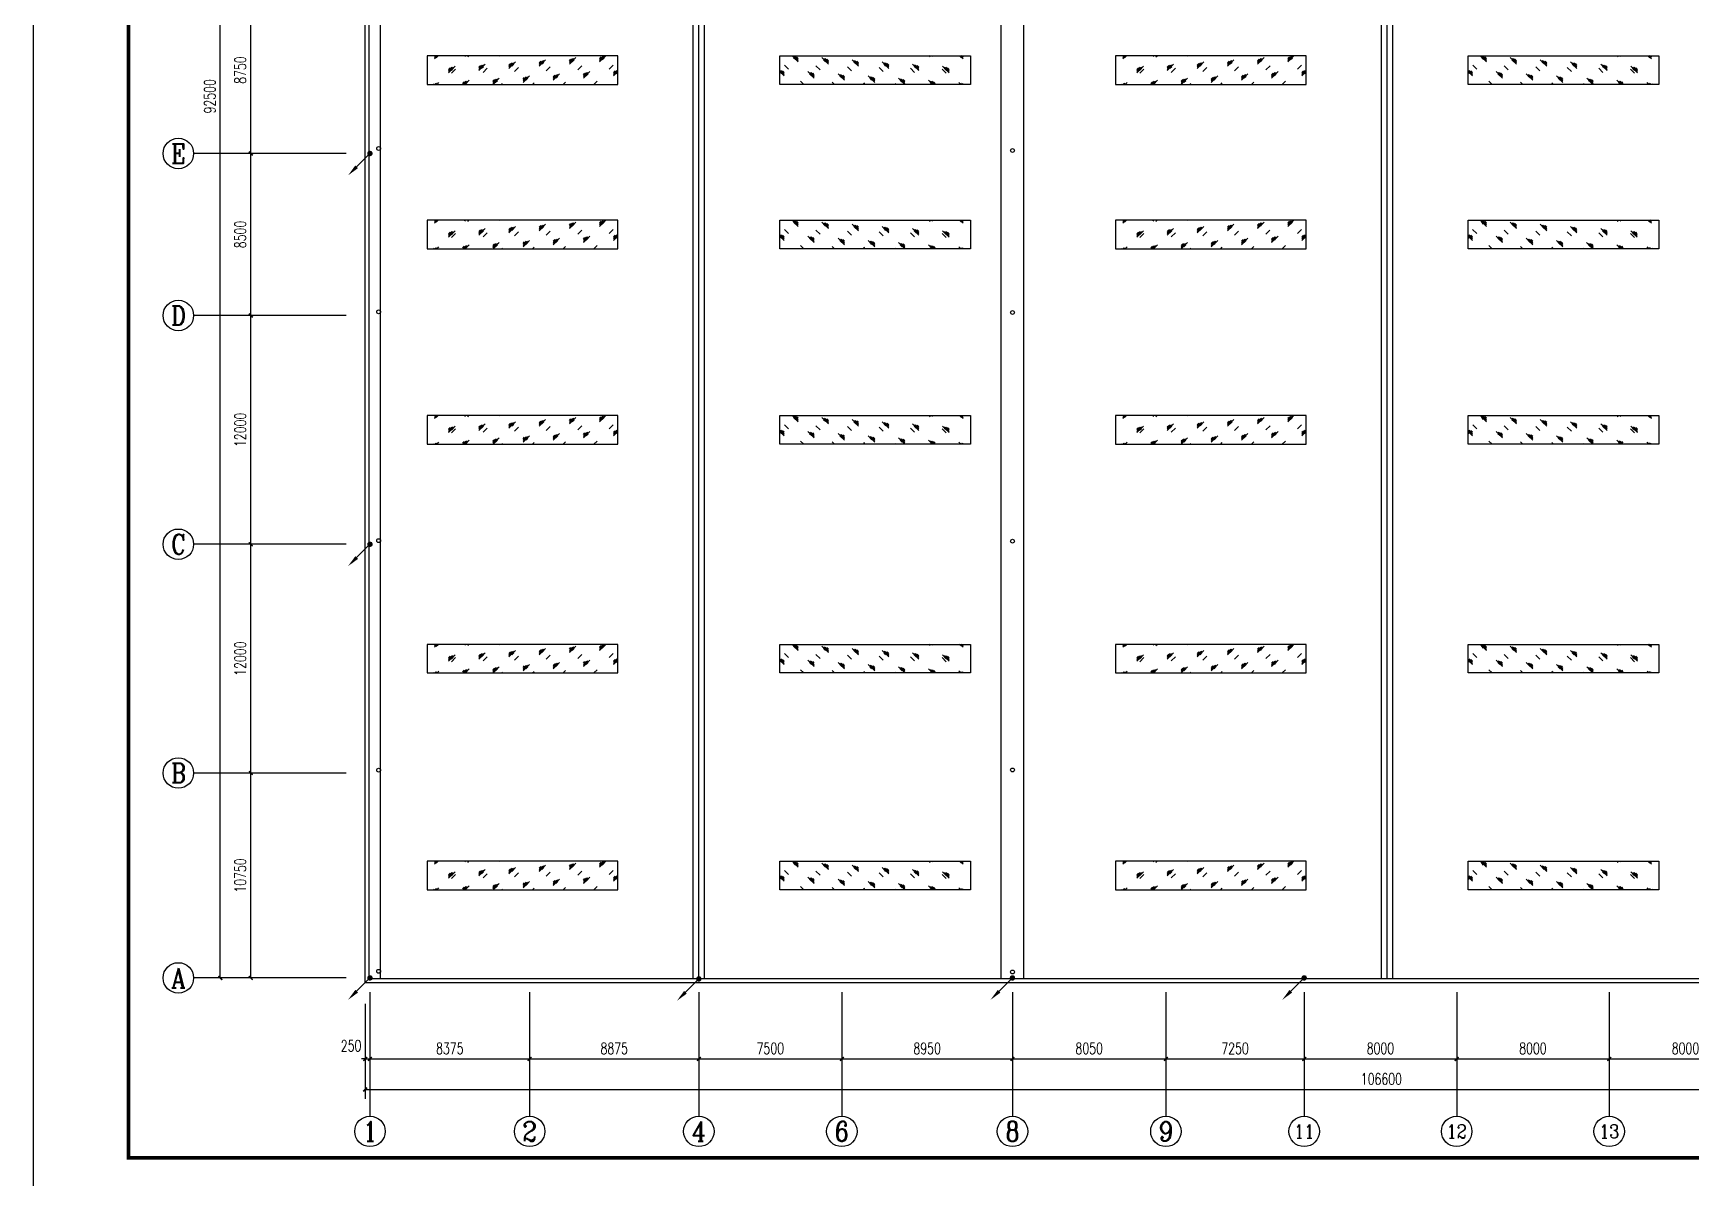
# Model space of a CAD drawing. Extents: x 69728788 to 150676229, y 20327566 to 43663798.
# Drawn here: x 75430225 to 75517173, y 20447316 to 20507367 of the extents above; entities that cross this region are included whole.
import ezdxf
from ezdxf.enums import TextEntityAlignment as Align

# ---------------------------------------------------------------- set-up
doc = ezdxf.new("R2010")
doc.units = 0
doc.header["$LTSCALE"] = 1000
doc.header["$MEASUREMENT"] = 0
doc.layers.get('0').update_dxf_attribs({"linetype": 'CONTINUOUS'})
doc.layers.get('DEFPOINTS').update_dxf_attribs({"linetype": 'CONTINUOUS'})
for name, color, linetype in [('AXIS', 3, 'CONTINUOUS'), ('AXIS_TEXT', 7, 'CONTINUOUS'), ('LWIRE', 4, 'CONTINUOUS'), ('PUB_TITLE', 4, 'CONTINUOUS'), ('亮瓦', 20, 'CONTINUOUS'), ('雨水管', 4, 'CONTINUOUS')]:
    doc.layers.add(name, color=color, linetype=linetype)
doc.styles.add('_TCH_AXIS', font='COMPLEX', dxfattribs={"bigfont": 'GBCBIG'})
doc.styles.add('_TCH_DIM_T3', font='SIMPLEX', dxfattribs={"width": 0.705882, "bigfont": 'GBCBIG'})
doc.styles.add('COMPLEX', font='COMPLEX')
doc.dimstyles.new('_TCH_ARCH&&200', dxfattribs={"dimtxt": 595, "dimasz": 200, "dimexe": 500, "dimexo": 600, "dimgap": 252.5, "dimtad": 1, "dimdec": 0, "dimzin": 0, "dimdsep": 46, "dimtxsty": '_TCH_DIM_T3', "dimblk": 'ARCHTICK', "dimcen": 0.09, "dimclrt": 7, "dimazin": 2, "dimtfac": 1, "dimtdec": 0, "dimtix": 1, "dimtmove": 2, "dimatfit": 3, "dimfxl": 1, "dimtolj": 1, "dimtzin": 0, "dimarcsym": 0})

# ---------------------------------------------------------------- blocks, each defined once
blk = doc.blocks.new('$TelecSys$00000080')
for p, q in [((-0.7, -0.7), (0, 0)), ((0.104, 0.104), (0.104, 0.104)), ((-0.104, -0.104), (-0.104, -0.104))]:
    blk.add_line(p, q)
at = {"const_width": 0.142}
blk.add_lwpolyline([(0.071, 0, 1), (-0.071, 0, 1)], format="xyb", close=True, dxfattribs=at)
blk.add_solid([(-0.63, -0.77), (-0.77, -0.63), (-1.15, -1.15)])
at = {"width": 0.8, "flags": 9}
blk.add_attdef('A', (0, 0), '', height=0.00002, rotation=180, dxfattribs=at)
blk = doc.blocks.new('_ArchTick')
at = {"color": 0, "linetype": 'ByBlock', "const_width": 0.4}
blk.add_lwpolyline([(-0.5, -0.5), (0.5, 0.5)], dxfattribs=at)
blk = doc.blocks.new('*D85')
at = {"layer": 'AXIS', "color": 0, "lineweight": -2, "transparency": 16777216}
for p, q in [((75446041.1605, 20468553.729), (75441141.1605, 20468553.729)), ((75441641.1605, 20457803.729), (75441641.1605, 20468553.729)), ((75446041.1605, 20457803.729), (75441141.1605, 20457803.729))]:
    blk.add_line(p, q, dxfattribs=at)
at = {"layer": 'DEFPOINTS', "color": 0, "transparency": 16777216}
for p in [(75441641.1605, 20468553.729), (75446641.1605, 20468553.729), (75446641.1605, 20457803.729)]:
    blk.add_point(p, dxfattribs=at)
at = {"layer": 'AXIS', "color": 0, "lineweight": -2, "transparency": 16777216, "xscale": 200, "yscale": 200, "zscale": 200}
for p, rotation in [((75441641.1605, 20468553.729), 90), ((75441641.1605, 20457803.729), 270)]:
    blk.add_blockref('_ArchTick', p, dxfattribs=dict(at, rotation=rotation))
at = {"layer": 'AXIS', "color": 7, "transparency": 16777216, "insert": (75441091.1605, 20463178.729), "char_height": 595, "attachment_point": 5, "rotation": 90, "style": '_TCH_DIM_T3'}
blk.add_mtext('\\A1;10750', dxfattribs=at)
blk = doc.blocks.new('*D86')
at = {"layer": 'AXIS', "color": 0, "lineweight": -2, "transparency": 16777216}
for p, q in [((75446041.1605, 20480553.729), (75441141.1605, 20480553.729)), ((75441641.1605, 20468553.729), (75441641.1605, 20480553.729)), ((75446041.1605, 20468553.729), (75441141.1605, 20468553.729))]:
    blk.add_line(p, q, dxfattribs=at)
at = {"layer": 'DEFPOINTS', "color": 0, "transparency": 16777216}
for p in [(75441641.1605, 20480553.729), (75446641.1605, 20480553.729), (75446641.1605, 20468553.729)]:
    blk.add_point(p, dxfattribs=at)
at = {"layer": 'AXIS', "color": 0, "lineweight": -2, "transparency": 16777216, "xscale": 200, "yscale": 200, "zscale": 200}
for p, rotation in [((75441641.1605, 20480553.729), 90), ((75441641.1605, 20468553.729), 270)]:
    blk.add_blockref('_ArchTick', p, dxfattribs=dict(at, rotation=rotation))
at = {"layer": 'AXIS', "color": 7, "transparency": 16777216, "insert": (75441091.1605, 20474553.729), "char_height": 595, "attachment_point": 5, "rotation": 90, "style": '_TCH_DIM_T3'}
blk.add_mtext('\\A1;12000', dxfattribs=at)
blk = doc.blocks.new('*D87')
at = {"layer": 'AXIS', "color": 0, "lineweight": -2, "transparency": 16777216}
for p, q in [((75446041.1605, 20492553.729), (75441141.1605, 20492553.729)), ((75441641.1605, 20480553.729), (75441641.1605, 20492553.729)), ((75446041.1605, 20480553.729), (75441141.1605, 20480553.729))]:
    blk.add_line(p, q, dxfattribs=at)
at = {"layer": 'DEFPOINTS', "color": 0, "transparency": 16777216}
for p in [(75441641.1605, 20492553.729), (75446641.1605, 20492553.729), (75446641.1605, 20480553.729)]:
    blk.add_point(p, dxfattribs=at)
at = {"layer": 'AXIS', "color": 0, "lineweight": -2, "transparency": 16777216, "xscale": 200, "yscale": 200, "zscale": 200}
for p, rotation in [((75441641.1605, 20492553.729), 90), ((75441641.1605, 20480553.729), 270)]:
    blk.add_blockref('_ArchTick', p, dxfattribs=dict(at, rotation=rotation))
at = {"layer": 'AXIS', "color": 7, "transparency": 16777216, "insert": (75441091.1605, 20486553.729), "char_height": 595, "attachment_point": 5, "rotation": 90, "style": '_TCH_DIM_T3'}
blk.add_mtext('\\A1;12000', dxfattribs=at)
blk = doc.blocks.new('*D88')
at = {"layer": 'AXIS', "color": 0, "lineweight": -2, "transparency": 16777216}
for p, q in [((75446041.1605, 20501053.729), (75441141.1605, 20501053.729)), ((75441641.1605, 20492553.729), (75441641.1605, 20501053.729)), ((75446041.1605, 20492553.729), (75441141.1605, 20492553.729))]:
    blk.add_line(p, q, dxfattribs=at)
at = {"layer": 'DEFPOINTS', "color": 0, "transparency": 16777216}
for p in [(75441641.1605, 20501053.729), (75446641.1605, 20501053.729), (75446641.1605, 20492553.729)]:
    blk.add_point(p, dxfattribs=at)
at = {"layer": 'AXIS', "color": 0, "lineweight": -2, "transparency": 16777216, "xscale": 200, "yscale": 200, "zscale": 200}
for p, rotation in [((75441641.1605, 20501053.729), 90), ((75441641.1605, 20492553.729), 270)]:
    blk.add_blockref('_ArchTick', p, dxfattribs=dict(at, rotation=rotation))
at = {"layer": 'AXIS', "color": 7, "transparency": 16777216, "insert": (75441091.1605, 20496803.729), "char_height": 595, "attachment_point": 5, "rotation": 90, "style": '_TCH_DIM_T3'}
blk.add_mtext('\\A1;8500', dxfattribs=at)
blk = doc.blocks.new('*D89')
at = {"layer": 'AXIS', "color": 0, "lineweight": -2, "transparency": 16777216}
for p, q in [((75446041.1605, 20509803.729), (75441141.1605, 20509803.729)), ((75441641.1605, 20501053.729), (75441641.1605, 20509803.729)), ((75446041.1605, 20501053.729), (75441141.1605, 20501053.729))]:
    blk.add_line(p, q, dxfattribs=at)
at = {"layer": 'DEFPOINTS', "color": 0, "transparency": 16777216}
for p in [(75441641.1605, 20509803.729), (75446641.1605, 20509803.729), (75446641.1605, 20501053.729)]:
    blk.add_point(p, dxfattribs=at)
at = {"layer": 'AXIS', "color": 0, "lineweight": -2, "transparency": 16777216, "xscale": 200, "yscale": 200, "zscale": 200}
for p, rotation in [((75441641.1605, 20509803.729), 90), ((75441641.1605, 20501053.729), 270)]:
    blk.add_blockref('_ArchTick', p, dxfattribs=dict(at, rotation=rotation))
at = {"layer": 'AXIS', "color": 7, "transparency": 16777216, "insert": (75441091.1605, 20505428.729), "char_height": 595, "attachment_point": 5, "rotation": 90, "style": '_TCH_DIM_T3'}
blk.add_mtext('\\A1;8750', dxfattribs=at)
blk = doc.blocks.new('*D95')
at = {"layer": 'AXIS', "color": 0, "lineweight": -2, "transparency": 16777216}
for p, q in [((75446041.1605, 20550303.729), (75439541.1605, 20550303.729)), ((75440041.1605, 20457803.729), (75440041.1605, 20550303.729)), ((75446041.1605, 20457803.729), (75439541.1605, 20457803.729))]:
    blk.add_line(p, q, dxfattribs=at)
at = {"layer": 'DEFPOINTS', "color": 0, "transparency": 16777216}
for p in [(75440041.1605, 20550303.729), (75446641.1605, 20550303.729), (75446641.1605, 20457803.729)]:
    blk.add_point(p, dxfattribs=at)
at = {"layer": 'AXIS', "color": 0, "lineweight": -2, "transparency": 16777216, "xscale": 200, "yscale": 200, "zscale": 200}
for p, rotation in [((75440041.1605, 20550303.729), 90), ((75440041.1605, 20457803.729), 270)]:
    blk.add_blockref('_ArchTick', p, dxfattribs=dict(at, rotation=rotation))
at = {"layer": 'AXIS', "color": 7, "transparency": 16777216, "insert": (75439491.1605, 20504053.729), "char_height": 595, "attachment_point": 5, "rotation": 90, "style": '_TCH_DIM_T3'}
blk.add_mtext('\\A1;92500', dxfattribs=at)
blk = doc.blocks.new('*D109')
at = {"layer": 'AXIS', "color": 0, "lineweight": -2, "transparency": 16777216}
for p, q in [((75447641.1605, 20456453.729), (75447641.1605, 20453053.729)), ((75447891.1605, 20456453.729), (75447891.1605, 20453053.729)), ((75447641.1605, 20453553.729), (75447441.1605, 20453553.729)), ((75447641.1605, 20453553.729), (75447891.1605, 20453553.729)), ((75447891.1605, 20453553.729), (75448091.1605, 20453553.729))]:
    blk.add_line(p, q, dxfattribs=at)
at = {"layer": 'DEFPOINTS', "color": 0, "transparency": 16777216}
for p in [(75447641.1605, 20457053.729), (75447891.1605, 20457053.729), (75447891.1605, 20453553.729)]:
    blk.add_point(p, dxfattribs=at)
at = {"layer": 'AXIS', "color": 0, "lineweight": -2, "transparency": 16777216, "xscale": 200, "yscale": 200, "zscale": 200}
blk.add_blockref('_ArchTick', (75447641.1605, 20453553.729), dxfattribs=at)
at = {"layer": 'AXIS', "color": 0, "lineweight": -2, "transparency": 16777216, "xscale": 200, "yscale": 200, "zscale": 200, "rotation": 180}
blk.add_blockref('_ArchTick', (75447891.1605, 20453553.729), dxfattribs=at)
at = {"layer": 'AXIS', "color": 7, "transparency": 16777216, "insert": (75446901.1605, 20454243.729), "char_height": 595, "attachment_point": 5, "style": '_TCH_DIM_T3'}
blk.add_mtext('\\A1;250', dxfattribs=at)
blk = doc.blocks.new('*D110')
at = {"layer": 'AXIS', "color": 0, "lineweight": -2, "transparency": 16777216}
for p, q in [((75447891.1605, 20456453.729), (75447891.1605, 20453053.729)), ((75456266.1605, 20456453.729), (75456266.1605, 20453053.729)), ((75447891.1605, 20453553.729), (75456266.1605, 20453553.729))]:
    blk.add_line(p, q, dxfattribs=at)
at = {"layer": 'DEFPOINTS', "color": 0, "transparency": 16777216}
for p in [(75447891.1605, 20457053.729), (75456266.1605, 20457053.729), (75456266.1605, 20453553.729)]:
    blk.add_point(p, dxfattribs=at)
at = {"layer": 'AXIS', "color": 0, "lineweight": -2, "transparency": 16777216, "xscale": 200, "yscale": 200, "zscale": 200, "rotation": 180}
blk.add_blockref('_ArchTick', (75447891.1605, 20453553.729), dxfattribs=at)
at = {"layer": 'AXIS', "color": 0, "lineweight": -2, "transparency": 16777216, "xscale": 200, "yscale": 200, "zscale": 200}
blk.add_blockref('_ArchTick', (75456266.1605, 20453553.729), dxfattribs=at)
at = {"layer": 'AXIS', "color": 7, "transparency": 16777216, "insert": (75452078.6605, 20454103.729), "char_height": 595, "attachment_point": 5, "style": '_TCH_DIM_T3'}
blk.add_mtext('\\A1;8375', dxfattribs=at)
blk = doc.blocks.new('*D111')
at = {"layer": 'AXIS', "color": 0, "lineweight": -2, "transparency": 16777216}
for p, q in [((75456266.1605, 20456453.729), (75456266.1605, 20453053.729)), ((75465141.1605, 20456453.729), (75465141.1605, 20453053.729)), ((75456266.1605, 20453553.729), (75465141.1605, 20453553.729))]:
    blk.add_line(p, q, dxfattribs=at)
at = {"layer": 'DEFPOINTS', "color": 0, "transparency": 16777216}
for p in [(75456266.1605, 20457053.729), (75465141.1605, 20457053.729), (75465141.1605, 20453553.729)]:
    blk.add_point(p, dxfattribs=at)
at = {"layer": 'AXIS', "color": 0, "lineweight": -2, "transparency": 16777216, "xscale": 200, "yscale": 200, "zscale": 200, "rotation": 180}
blk.add_blockref('_ArchTick', (75456266.1605, 20453553.729), dxfattribs=at)
at = {"layer": 'AXIS', "color": 0, "lineweight": -2, "transparency": 16777216, "xscale": 200, "yscale": 200, "zscale": 200}
blk.add_blockref('_ArchTick', (75465141.1605, 20453553.729), dxfattribs=at)
at = {"layer": 'AXIS', "color": 7, "transparency": 16777216, "insert": (75460703.6605, 20454103.729), "char_height": 595, "attachment_point": 5, "style": '_TCH_DIM_T3'}
blk.add_mtext('\\A1;8875', dxfattribs=at)
blk = doc.blocks.new('*D112')
at = {"layer": 'AXIS', "color": 0, "lineweight": -2, "transparency": 16777216}
for p, q in [((75465141.1605, 20456453.729), (75465141.1605, 20453053.729)), ((75472641.1605, 20456453.729), (75472641.1605, 20453053.729)), ((75465141.1605, 20453553.729), (75472641.1605, 20453553.729))]:
    blk.add_line(p, q, dxfattribs=at)
at = {"layer": 'DEFPOINTS', "color": 0, "transparency": 16777216}
for p in [(75465141.1605, 20457053.729), (75472641.1605, 20457053.729), (75472641.1605, 20453553.729)]:
    blk.add_point(p, dxfattribs=at)
at = {"layer": 'AXIS', "color": 0, "lineweight": -2, "transparency": 16777216, "xscale": 200, "yscale": 200, "zscale": 200, "rotation": 180}
blk.add_blockref('_ArchTick', (75465141.1605, 20453553.729), dxfattribs=at)
at = {"layer": 'AXIS', "color": 0, "lineweight": -2, "transparency": 16777216, "xscale": 200, "yscale": 200, "zscale": 200}
blk.add_blockref('_ArchTick', (75472641.1605, 20453553.729), dxfattribs=at)
at = {"layer": 'AXIS', "color": 7, "transparency": 16777216, "insert": (75468891.1605, 20454103.729), "char_height": 595, "attachment_point": 5, "style": '_TCH_DIM_T3'}
blk.add_mtext('\\A1;7500', dxfattribs=at)
blk = doc.blocks.new('*D113')
at = {"layer": 'AXIS', "color": 0, "lineweight": -2, "transparency": 16777216}
for p, q in [((75472641, 20456454), (75472641, 20453054)), ((75481591, 20456454), (75481591, 20453054)), ((75472641, 20453554), (75481591, 20453554))]:
    blk.add_line(p, q, dxfattribs=at)
at = {"layer": 'DEFPOINTS', "color": 0, "transparency": 16777216}
for p in [(75472641, 20457054), (75481591, 20457054), (75481591, 20453554)]:
    blk.add_point(p, dxfattribs=at)
at = {"layer": 'AXIS', "color": 0, "lineweight": -2, "transparency": 16777216, "xscale": 200, "yscale": 200, "zscale": 200, "rotation": 180}
blk.add_blockref('_ArchTick', (75472641, 20453554), dxfattribs=at)
at = {"layer": 'AXIS', "color": 0, "lineweight": -2, "transparency": 16777216, "xscale": 200, "yscale": 200, "zscale": 200}
blk.add_blockref('_ArchTick', (75481591, 20453554), dxfattribs=at)
at = {"layer": 'AXIS', "color": 7, "transparency": 16777216, "insert": (75477116, 20454104), "char_height": 595, "attachment_point": 5, "style": '_TCH_DIM_T3'}
blk.add_mtext('\\A1;8950', dxfattribs=at)
blk = doc.blocks.new('*D114')
at = {"layer": 'AXIS', "color": 0, "lineweight": -2, "transparency": 16777216}
for p, q in [((75481590.7646, 20456453.729), (75481590.7646, 20453053.729)), ((75489640.7646, 20456453.729), (75489640.7646, 20453053.729)), ((75481590.7646, 20453553.729), (75489640.7646, 20453553.729))]:
    blk.add_line(p, q, dxfattribs=at)
at = {"layer": 'DEFPOINTS', "color": 0, "transparency": 16777216}
for p in [(75481590.7646, 20457053.729), (75489640.7646, 20457053.729), (75489640.7646, 20453553.729)]:
    blk.add_point(p, dxfattribs=at)
at = {"layer": 'AXIS', "color": 0, "lineweight": -2, "transparency": 16777216, "xscale": 200, "yscale": 200, "zscale": 200, "rotation": 180}
blk.add_blockref('_ArchTick', (75481590.7646, 20453553.729), dxfattribs=at)
at = {"layer": 'AXIS', "color": 0, "lineweight": -2, "transparency": 16777216, "xscale": 200, "yscale": 200, "zscale": 200}
blk.add_blockref('_ArchTick', (75489640.7646, 20453553.729), dxfattribs=at)
at = {"layer": 'AXIS', "color": 7, "transparency": 16777216, "insert": (75485615.7646, 20454103.729), "char_height": 595, "attachment_point": 5, "style": '_TCH_DIM_T3'}
blk.add_mtext('\\A1;8050', dxfattribs=at)
blk = doc.blocks.new('*D115')
at = {"layer": 'AXIS', "color": 0, "lineweight": -2, "transparency": 16777216}
for p, q in [((75489641, 20456454), (75489641, 20453054)), ((75496891, 20456454), (75496891, 20453054)), ((75489641, 20453554), (75496891, 20453554))]:
    blk.add_line(p, q, dxfattribs=at)
at = {"layer": 'DEFPOINTS', "color": 0, "transparency": 16777216}
for p in [(75489641, 20457054), (75496891, 20457054), (75496891, 20453554)]:
    blk.add_point(p, dxfattribs=at)
at = {"layer": 'AXIS', "color": 0, "lineweight": -2, "transparency": 16777216, "xscale": 200, "yscale": 200, "zscale": 200, "rotation": 180}
blk.add_blockref('_ArchTick', (75489641, 20453554), dxfattribs=at)
at = {"layer": 'AXIS', "color": 0, "lineweight": -2, "transparency": 16777216, "xscale": 200, "yscale": 200, "zscale": 200}
blk.add_blockref('_ArchTick', (75496891, 20453554), dxfattribs=at)
at = {"layer": 'AXIS', "color": 7, "transparency": 16777216, "insert": (75493266, 20454104), "char_height": 595, "attachment_point": 5, "style": '_TCH_DIM_T3'}
blk.add_mtext('\\A1;7250', dxfattribs=at)
blk = doc.blocks.new('*D116')
at = {"layer": 'AXIS', "color": 0, "lineweight": -2, "transparency": 16777216}
for p, q in [((75496891.1605, 20456453.729), (75496891.1605, 20453053.729)), ((75504891.1605, 20456453.729), (75504891.1605, 20453053.729)), ((75496891.1605, 20453553.729), (75504891.1605, 20453553.729))]:
    blk.add_line(p, q, dxfattribs=at)
at = {"layer": 'DEFPOINTS', "color": 0, "transparency": 16777216}
for p in [(75496891.1605, 20457053.729), (75504891.1605, 20457053.729), (75504891.1605, 20453553.729)]:
    blk.add_point(p, dxfattribs=at)
at = {"layer": 'AXIS', "color": 0, "lineweight": -2, "transparency": 16777216, "xscale": 200, "yscale": 200, "zscale": 200, "rotation": 180}
blk.add_blockref('_ArchTick', (75496891.1605, 20453553.729), dxfattribs=at)
at = {"layer": 'AXIS', "color": 0, "lineweight": -2, "transparency": 16777216, "xscale": 200, "yscale": 200, "zscale": 200}
blk.add_blockref('_ArchTick', (75504891.1605, 20453553.729), dxfattribs=at)
at = {"layer": 'AXIS', "color": 7, "transparency": 16777216, "insert": (75500891.1605, 20454103.729), "char_height": 595, "attachment_point": 5, "style": '_TCH_DIM_T3'}
blk.add_mtext('\\A1;8000', dxfattribs=at)
blk = doc.blocks.new('*D117')
at = {"layer": 'AXIS', "color": 0, "lineweight": -2, "transparency": 16777216}
for p, q in [((75504891.1605, 20456453.729), (75504891.1605, 20453053.729)), ((75512891.1605, 20456453.729), (75512891.1605, 20453053.729)), ((75504891.1605, 20453553.729), (75512891.1605, 20453553.729))]:
    blk.add_line(p, q, dxfattribs=at)
at = {"layer": 'DEFPOINTS', "color": 0, "transparency": 16777216}
for p in [(75504891.1605, 20457053.729), (75512891.1605, 20457053.729), (75512891.1605, 20453553.729)]:
    blk.add_point(p, dxfattribs=at)
at = {"layer": 'AXIS', "color": 0, "lineweight": -2, "transparency": 16777216, "xscale": 200, "yscale": 200, "zscale": 200, "rotation": 180}
blk.add_blockref('_ArchTick', (75504891.1605, 20453553.729), dxfattribs=at)
at = {"layer": 'AXIS', "color": 0, "lineweight": -2, "transparency": 16777216, "xscale": 200, "yscale": 200, "zscale": 200}
blk.add_blockref('_ArchTick', (75512891.1605, 20453553.729), dxfattribs=at)
at = {"layer": 'AXIS', "color": 7, "transparency": 16777216, "insert": (75508891.1605, 20454103.729), "char_height": 595, "attachment_point": 5, "style": '_TCH_DIM_T3'}
blk.add_mtext('\\A1;8000', dxfattribs=at)
blk = doc.blocks.new('*D118')
at = {"layer": 'AXIS', "color": 0, "lineweight": -2, "transparency": 16777216}
for p, q in [((75512891.1605, 20456453.729), (75512891.1605, 20453053.729)), ((75520891.1605, 20456453.729), (75520891.1605, 20453053.729)), ((75512891.1605, 20453553.729), (75520891.1605, 20453553.729))]:
    blk.add_line(p, q, dxfattribs=at)
at = {"layer": 'DEFPOINTS', "color": 0, "transparency": 16777216}
for p in [(75512891.1605, 20457053.729), (75520891.1605, 20457053.729), (75520891.1605, 20453553.729)]:
    blk.add_point(p, dxfattribs=at)
at = {"layer": 'AXIS', "color": 0, "lineweight": -2, "transparency": 16777216, "xscale": 200, "yscale": 200, "zscale": 200, "rotation": 180}
blk.add_blockref('_ArchTick', (75512891.1605, 20453553.729), dxfattribs=at)
at = {"layer": 'AXIS', "color": 0, "lineweight": -2, "transparency": 16777216, "xscale": 200, "yscale": 200, "zscale": 200}
blk.add_blockref('_ArchTick', (75520891.1605, 20453553.729), dxfattribs=at)
at = {"layer": 'AXIS', "color": 7, "transparency": 16777216, "insert": (75516891.1605, 20454103.729), "char_height": 595, "attachment_point": 5, "style": '_TCH_DIM_T3'}
blk.add_mtext('\\A1;8000', dxfattribs=at)
blk = doc.blocks.new('*D124')
at = {"layer": 'AXIS', "color": 0, "lineweight": -2, "transparency": 16777216}
for p, q in [((75447641.1605, 20456453.729), (75447641.1605, 20451453.729)), ((75554241.1605, 20456453.729), (75554241.1605, 20451453.729)), ((75447641.1605, 20451953.729), (75554241.1605, 20451953.729))]:
    blk.add_line(p, q, dxfattribs=at)
at = {"layer": 'DEFPOINTS', "color": 0, "transparency": 16777216}
for p in [(75447641.1605, 20457053.729), (75554241.1605, 20457053.729), (75554241.1605, 20451953.729)]:
    blk.add_point(p, dxfattribs=at)
at = {"layer": 'AXIS', "color": 0, "lineweight": -2, "transparency": 16777216, "xscale": 200, "yscale": 200, "zscale": 200, "rotation": 180}
blk.add_blockref('_ArchTick', (75447641.1605, 20451953.729), dxfattribs=at)
at = {"layer": 'AXIS', "color": 0, "lineweight": -2, "transparency": 16777216, "xscale": 200, "yscale": 200, "zscale": 200}
blk.add_blockref('_ArchTick', (75554241.1605, 20451953.729), dxfattribs=at)
at = {"layer": 'AXIS', "color": 7, "transparency": 16777216, "insert": (75500941.1605, 20452503.729), "char_height": 595, "attachment_point": 5, "style": '_TCH_DIM_T3'}
blk.add_mtext('\\A1;106600', dxfattribs=at)
blk = doc.blocks.new('_AXISO')
blk.add_circle((0, 0), 0.5)
at = {"layer": 'AXIS_TEXT', "style": 'COMPLEX', "width": 1.041667}
blk.add_attdef('A', text='', height=0.56, dxfattribs=at).set_placement((-0.25, -0.28), (0.25, -0.28), align=Align.FIT)

msp = doc.modelspace()

# ---------------------------------------------------------------- hatches: boundary and pattern name
at = {"layer": '亮瓦'}
h = msp.add_hatch(dxfattribs=at)
h.set_pattern_fill('玻璃1', color=8, scale=150, angle=1440, style=0)
h.set_pattern_definition([(45, (232240.4, 53575.9), (-734.825367, 734.825367), [336, -864]), (45, (232384.4, 53635.9), (-734.825367, 734.825367), [144, -1056]), (45, (232240.4, 53635.9), (-734.825367, 734.825367), [240, -960]), (45, (232312.4, 53575.9), (806.10173, -806.10173), [300, -900]), (45, (232240.4, 53515.9), (-734.825367, 734.825367), [480, -720]), (45, (232240.4, 53695.9), (-734.825367, 734.825367), [120, -1080])])
h.paths.add_polyline_path([(75460891.2, 20504678.7), (75460891.2, 20506178.7), (75450891.2, 20506178.7), (75450891.2, 20504678.7)])
h = msp.add_hatch(dxfattribs=at)
h.set_pattern_fill('玻璃1', color=8, scale=150, angle=1440, style=0)
h.set_pattern_definition([(135, (150698041.9, 53575.9), (734.825367, 734.825367), [336, -864]), (135, (150697897.9, 53635.9), (734.825367, 734.825367), [144, -1056]), (135, (150698041.9, 53635.9), (734.825367, 734.825367), [240, -960]), (135, (150697969.9, 53575.9), (-806.10173, -806.10173), [300, -900]), (135, (150698041.9, 53515.9), (734.825367, 734.825367), [480, -720]), (135, (150698041.9, 53695.9), (734.825367, 734.825367), [120, -1080])])
h.paths.add_polyline_path([(75469391.2, 20504678.7), (75469391.2, 20506178.7), (75479391.2, 20506178.7), (75479391.2, 20504678.7)])
h = msp.add_hatch(dxfattribs=at)
h.set_pattern_fill('玻璃1', color=8, scale=150, angle=1440, style=0)
h.set_pattern_definition([(45, (268340.4, 53575.9), (-734.825367, 734.825367), [336, -864]), (45, (268484.4, 53635.9), (-734.825367, 734.825367), [144, -1056]), (45, (268340.4, 53635.9), (-734.825367, 734.825367), [240, -960]), (45, (268412.4, 53575.9), (806.10173, -806.10173), [300, -900]), (45, (268340.4, 53515.9), (-734.825367, 734.825367), [480, -720]), (45, (268340.4, 53695.9), (-734.825367, 734.825367), [120, -1080])])
h.paths.add_polyline_path([(75496991.2, 20504678.7), (75496991.2, 20506178.7), (75486991.2, 20506178.7), (75486991.2, 20504678.7)])
h = msp.add_hatch(dxfattribs=at)
h.set_pattern_fill('玻璃1', color=8, scale=150, angle=1440, style=0)
h.set_pattern_definition([(135, (150734141.9, 53575.9), (734.825367, 734.825367), [336, -864]), (135, (150733997.9, 53635.9), (734.825367, 734.825367), [144, -1056]), (135, (150734141.9, 53635.9), (734.825367, 734.825367), [240, -960]), (135, (150734069.9, 53575.9), (-806.10173, -806.10173), [300, -900]), (135, (150734141.9, 53515.9), (734.825367, 734.825367), [480, -720]), (135, (150734141.9, 53695.9), (734.825367, 734.825367), [120, -1080])])
h.paths.add_polyline_path([(75505491.2, 20504678.7), (75505491.2, 20506178.7), (75515491.2, 20506178.7), (75515491.2, 20504678.7)])
h = msp.add_hatch(dxfattribs=at)
h.set_pattern_fill('玻璃1', color=8, scale=150, angle=1440, style=0)
h.set_pattern_definition([(45, (232240.4, 44950.9), (-734.825367, 734.825367), [336, -864]), (45, (232384.4, 45010.9), (-734.825367, 734.825367), [144, -1056]), (45, (232240.4, 45010.9), (-734.825367, 734.825367), [240, -960]), (45, (232312.4, 44950.9), (806.10173, -806.10173), [300, -900]), (45, (232240.4, 44890.9), (-734.825367, 734.825367), [480, -720]), (45, (232240.4, 45070.9), (-734.825367, 734.825367), [120, -1080])])
h.paths.add_polyline_path([(75460891.2, 20496053.7), (75460891.2, 20497553.7), (75450891.2, 20497553.7), (75450891.2, 20496053.7)])
h = msp.add_hatch(dxfattribs=at)
h.set_pattern_fill('玻璃1', color=8, scale=150, angle=1440, style=0)
h.set_pattern_definition([(135, (150698041.9, 44950.9), (734.825367, 734.825367), [336, -864]), (135, (150697897.9, 45010.9), (734.825367, 734.825367), [144, -1056]), (135, (150698041.9, 45010.9), (734.825367, 734.825367), [240, -960]), (135, (150697969.9, 44950.9), (-806.10173, -806.10173), [300, -900]), (135, (150698041.9, 44890.9), (734.825367, 734.825367), [480, -720]), (135, (150698041.9, 45070.9), (734.825367, 734.825367), [120, -1080])])
h.paths.add_polyline_path([(75469391.2, 20496053.7), (75469391.2, 20497553.7), (75479391.2, 20497553.7), (75479391.2, 20496053.7)])
h = msp.add_hatch(dxfattribs=at)
h.set_pattern_fill('玻璃1', color=8, scale=150, angle=1440, style=0)
h.set_pattern_definition([(45, (268340, 44950.9), (-734.825367, 734.825367), [336, -864]), (45, (268484, 45010.9), (-734.825367, 734.825367), [144, -1056]), (45, (268340, 45010.9), (-734.825367, 734.825367), [240, -960]), (45, (268412, 44950.9), (806.10173, -806.10173), [300, -900]), (45, (268340, 44890.9), (-734.825367, 734.825367), [480, -720]), (45, (268340, 45070.9), (-734.825367, 734.825367), [120, -1080])])
h.paths.add_polyline_path([(75496990.8, 20496053.7), (75496990.8, 20497553.7), (75486990.8, 20497553.7), (75486990.8, 20496053.7)])
h = msp.add_hatch(dxfattribs=at)
h.set_pattern_fill('玻璃1', color=8, scale=150, angle=1440, style=0)
h.set_pattern_definition([(135, (150734141.5, 44950.9), (734.825367, 734.825367), [336, -864]), (135, (150733997.5, 45010.9), (734.825367, 734.825367), [144, -1056]), (135, (150734141.5, 45010.9), (734.825367, 734.825367), [240, -960]), (135, (150734069.5, 44950.9), (-806.10173, -806.10173), [300, -900]), (135, (150734141.5, 44890.9), (734.825367, 734.825367), [480, -720]), (135, (150734141.5, 45070.9), (734.825367, 734.825367), [120, -1080])])
h.paths.add_polyline_path([(75505490.8, 20496053.7), (75505490.8, 20497553.7), (75515490.8, 20497553.7), (75515490.8, 20496053.7)])
h = msp.add_hatch(dxfattribs=at)
h.set_pattern_fill('玻璃1', color=8, scale=150, angle=1440, style=0)
h.set_pattern_definition([(45, (232240.4, 34700.9), (-734.825367, 734.825367), [336, -864]), (45, (232384.4, 34760.9), (-734.825367, 734.825367), [144, -1056]), (45, (232240.4, 34760.9), (-734.825367, 734.825367), [240, -960]), (45, (232312.4, 34700.9), (806.10173, -806.10173), [300, -900]), (45, (232240.4, 34640.9), (-734.825367, 734.825367), [480, -720]), (45, (232240.4, 34820.9), (-734.825367, 734.825367), [120, -1080])])
h.paths.add_polyline_path([(75460891.2, 20485803.7), (75460891.2, 20487303.7), (75450891.2, 20487303.7), (75450891.2, 20485803.7)])
h = msp.add_hatch(dxfattribs=at)
h.set_pattern_fill('玻璃1', color=8, scale=150, angle=1440, style=0)
h.set_pattern_definition([(135, (150698041.9, 34700.9), (734.825367, 734.825367), [336, -864]), (135, (150697897.9, 34760.9), (734.825367, 734.825367), [144, -1056]), (135, (150698041.9, 34760.9), (734.825367, 734.825367), [240, -960]), (135, (150697969.9, 34700.9), (-806.10173, -806.10173), [300, -900]), (135, (150698041.9, 34640.9), (734.825367, 734.825367), [480, -720]), (135, (150698041.9, 34820.9), (734.825367, 734.825367), [120, -1080])])
h.paths.add_polyline_path([(75469391.2, 20485803.7), (75469391.2, 20487303.7), (75479391.2, 20487303.7), (75479391.2, 20485803.7)])
h = msp.add_hatch(dxfattribs=at)
h.set_pattern_fill('玻璃1', color=8, scale=150, angle=1440, style=0)
h.set_pattern_definition([(45, (268340.4, 34700.9), (-734.825367, 734.825367), [336, -864]), (45, (268484.4, 34760.9), (-734.825367, 734.825367), [144, -1056]), (45, (268340.4, 34760.9), (-734.825367, 734.825367), [240, -960]), (45, (268412.4, 34700.9), (806.10173, -806.10173), [300, -900]), (45, (268340.4, 34640.9), (-734.825367, 734.825367), [480, -720]), (45, (268340.4, 34820.9), (-734.825367, 734.825367), [120, -1080])])
h.paths.add_polyline_path([(75496991.2, 20485803.7), (75496991.2, 20487303.7), (75486991.2, 20487303.7), (75486991.2, 20485803.7)])
h = msp.add_hatch(dxfattribs=at)
h.set_pattern_fill('玻璃1', color=8, scale=150, angle=1440, style=0)
h.set_pattern_definition([(135, (150734141.9, 34700.9), (734.825367, 734.825367), [336, -864]), (135, (150733997.9, 34760.9), (734.825367, 734.825367), [144, -1056]), (135, (150734141.9, 34760.9), (734.825367, 734.825367), [240, -960]), (135, (150734069.9, 34700.9), (-806.10173, -806.10173), [300, -900]), (135, (150734141.9, 34640.9), (734.825367, 734.825367), [480, -720]), (135, (150734141.9, 34820.9), (734.825367, 734.825367), [120, -1080])])
h.paths.add_polyline_path([(75505491.2, 20485803.7), (75505491.2, 20487303.7), (75515491.2, 20487303.7), (75515491.2, 20485803.7)])
h = msp.add_hatch(dxfattribs=at)
h.set_pattern_fill('玻璃1', color=8, scale=150, angle=1440, style=0)
h.set_pattern_definition([(45, (232240.4, 22700.9), (-734.825367, 734.825367), [336, -864]), (45, (232384.4, 22760.9), (-734.825367, 734.825367), [144, -1056]), (45, (232240.4, 22760.9), (-734.825367, 734.825367), [240, -960]), (45, (232312.4, 22700.9), (806.10173, -806.10173), [300, -900]), (45, (232240.4, 22640.9), (-734.825367, 734.825367), [480, -720]), (45, (232240.4, 22820.9), (-734.825367, 734.825367), [120, -1080])])
h.paths.add_polyline_path([(75460891.2, 20473803.7), (75460891.2, 20475303.7), (75450891.2, 20475303.7), (75450891.2, 20473803.7)])
h = msp.add_hatch(dxfattribs=at)
h.set_pattern_fill('玻璃1', color=8, scale=150, angle=1440, style=0)
h.set_pattern_definition([(135, (150698041.9, 22700.9), (734.825367, 734.825367), [336, -864]), (135, (150697897.9, 22760.9), (734.825367, 734.825367), [144, -1056]), (135, (150698041.9, 22760.9), (734.825367, 734.825367), [240, -960]), (135, (150697969.9, 22700.9), (-806.10173, -806.10173), [300, -900]), (135, (150698041.9, 22640.9), (734.825367, 734.825367), [480, -720]), (135, (150698041.9, 22820.9), (734.825367, 734.825367), [120, -1080])])
h.paths.add_polyline_path([(75469391.2, 20473803.7), (75469391.2, 20475303.7), (75479391.2, 20475303.7), (75479391.2, 20473803.7)])
h = msp.add_hatch(dxfattribs=at)
h.set_pattern_fill('玻璃1', color=8, scale=150, angle=1440, style=0)
h.set_pattern_definition([(45, (268340.4, 22700.9), (-734.825367, 734.825367), [336, -864]), (45, (268484.4, 22760.9), (-734.825367, 734.825367), [144, -1056]), (45, (268340.4, 22760.9), (-734.825367, 734.825367), [240, -960]), (45, (268412.4, 22700.9), (806.10173, -806.10173), [300, -900]), (45, (268340.4, 22640.9), (-734.825367, 734.825367), [480, -720]), (45, (268340.4, 22820.9), (-734.825367, 734.825367), [120, -1080])])
h.paths.add_polyline_path([(75496991.2, 20473803.7), (75496991.2, 20475303.7), (75486991.2, 20475303.7), (75486991.2, 20473803.7)])
h = msp.add_hatch(dxfattribs=at)
h.set_pattern_fill('玻璃1', color=8, scale=150, angle=1440, style=0)
h.set_pattern_definition([(135, (150734141.9, 22700.9), (734.825367, 734.825367), [336, -864]), (135, (150733997.9, 22760.9), (734.825367, 734.825367), [144, -1056]), (135, (150734141.9, 22760.9), (734.825367, 734.825367), [240, -960]), (135, (150734069.9, 22700.9), (-806.10173, -806.10173), [300, -900]), (135, (150734141.9, 22640.9), (734.825367, 734.825367), [480, -720]), (135, (150734141.9, 22820.9), (734.825367, 734.825367), [120, -1080])])
h.paths.add_polyline_path([(75505491.2, 20473803.7), (75505491.2, 20475303.7), (75515491.2, 20475303.7), (75515491.2, 20473803.7)])
h = msp.add_hatch(dxfattribs=at)
h.set_pattern_fill('玻璃1', color=8, scale=150, angle=1440, style=0)
h.set_pattern_definition([(45, (232240.4, 11325.9), (-734.825367, 734.825367), [336, -864]), (45, (232384.4, 11385.9), (-734.825367, 734.825367), [144, -1056]), (45, (232240.4, 11385.9), (-734.825367, 734.825367), [240, -960]), (45, (232312.4, 11325.9), (806.10173, -806.10173), [300, -900]), (45, (232240.4, 11265.9), (-734.825367, 734.825367), [480, -720]), (45, (232240.4, 11445.9), (-734.825367, 734.825367), [120, -1080])])
h.paths.add_polyline_path([(75460891.2, 20462428.7), (75460891.2, 20463928.7), (75450891.2, 20463928.7), (75450891.2, 20462428.7)])
h = msp.add_hatch(dxfattribs=at)
h.set_pattern_fill('玻璃1', color=8, scale=150, angle=1440, style=0)
h.set_pattern_definition([(135, (150698041.9, 11325.9), (734.825367, 734.825367), [336, -864]), (135, (150697897.9, 11385.9), (734.825367, 734.825367), [144, -1056]), (135, (150698041.9, 11385.9), (734.825367, 734.825367), [240, -960]), (135, (150697969.9, 11325.9), (-806.10173, -806.10173), [300, -900]), (135, (150698041.9, 11265.9), (734.825367, 734.825367), [480, -720]), (135, (150698041.9, 11445.9), (734.825367, 734.825367), [120, -1080])])
h.paths.add_polyline_path([(75469391.2, 20462428.7), (75469391.2, 20463928.7), (75479391.2, 20463928.7), (75479391.2, 20462428.7)])
h = msp.add_hatch(dxfattribs=at)
h.set_pattern_fill('玻璃1', color=8, scale=150, angle=1440, style=0)
h.set_pattern_definition([(45, (268340.4, 11325.9), (-734.825367, 734.825367), [336, -864]), (45, (268484.4, 11385.9), (-734.825367, 734.825367), [144, -1056]), (45, (268340.4, 11385.9), (-734.825367, 734.825367), [240, -960]), (45, (268412.4, 11325.9), (806.10173, -806.10173), [300, -900]), (45, (268340.4, 11265.9), (-734.825367, 734.825367), [480, -720]), (45, (268340.4, 11445.9), (-734.825367, 734.825367), [120, -1080])])
h.paths.add_polyline_path([(75496991.2, 20462428.7), (75496991.2, 20463928.7), (75486991.2, 20463928.7), (75486991.2, 20462428.7)])
h = msp.add_hatch(dxfattribs=at)
h.set_pattern_fill('玻璃1', color=8, scale=150, angle=1440, style=0)
h.set_pattern_definition([(135, (150734141.9, 11325.9), (734.825367, 734.825367), [336, -864]), (135, (150733997.9, 11385.9), (734.825367, 734.825367), [144, -1056]), (135, (150734141.9, 11385.9), (734.825367, 734.825367), [240, -960]), (135, (150734069.9, 11325.9), (-806.10173, -806.10173), [300, -900]), (135, (150734141.9, 11265.9), (734.825367, 734.825367), [480, -720]), (135, (150734141.9, 11445.9), (734.825367, 734.825367), [120, -1080])])
h.paths.add_polyline_path([(75505491.2, 20462428.7), (75505491.2, 20463928.7), (75515491.2, 20463928.7), (75515491.2, 20462428.7)])

# ---------------------------------------------------------------- linework, layer by layer
at = {"color": 8}
for p, q in [((75447841.2, 20457753.7), (75447841.2, 20550353.7)), ((75448441.2, 20457753.7), (75448441.2, 20550353.7)), ((75464841.2, 20457753.7), (75464841.2, 20550353.7)), ((75465141.2, 20457753.7), (75465141.2, 20550353.7)), ((75465441.2, 20457753.7), (75465441.2, 20550353.7)), ((75480990.8, 20457753.7), (75480990.8, 20550353.7)), ((75482190.8, 20457753.7), (75482190.8, 20550353.7)), ((75500940.8, 20457753.7), (75500940.8, 20550353.7)), ((75501240.8, 20457753.7), (75501240.8, 20550353.7)), ((75501241.2, 20457753.7), (75501241.2, 20550353.7)), ((75501540.8, 20457753.7), (75501540.8, 20550353.7)), ((75554041.2, 20457753.7), (75447841.2, 20457753.7))]:
    msp.add_line(p, q, dxfattribs=at)
msp.add_lwpolyline([(75447641.2, 20550553.7), (75521141.2, 20550553.7), (75521141.2, 20492978.7), (75554241.2, 20492978.7), (75554241.2, 20457553.7), (75447641.2, 20457553.7), (75447641.2, 20550553.7)], dxfattribs=at)
for points in [[(75460891.2, 20504678.7), (75460891.2, 20506178.7), (75450891.2, 20506178.7), (75450891.2, 20504678.7)], [(75469391.2, 20504678.7), (75469391.2, 20506178.7), (75479391.2, 20506178.7), (75479391.2, 20504678.7)], [(75496991.2, 20504678.7), (75496991.2, 20506178.7), (75486991.2, 20506178.7), (75486991.2, 20504678.7)], [(75505491.2, 20504678.7), (75505491.2, 20506178.7), (75515491.2, 20506178.7), (75515491.2, 20504678.7)], [(75460891.2, 20496053.7), (75460891.2, 20497553.7), (75450891.2, 20497553.7), (75450891.2, 20496053.7)], [(75469391.2, 20496053.7), (75469391.2, 20497553.7), (75479391.2, 20497553.7), (75479391.2, 20496053.7)], [(75496990.8, 20496053.7), (75496990.8, 20497553.7), (75486990.8, 20497553.7), (75486990.8, 20496053.7)], [(75505490.8, 20496053.7), (75505490.8, 20497553.7), (75515490.8, 20497553.7), (75515490.8, 20496053.7)], [(75460891.2, 20485803.7), (75460891.2, 20487303.7), (75450891.2, 20487303.7), (75450891.2, 20485803.7)], [(75469391.2, 20485803.7), (75469391.2, 20487303.7), (75479391.2, 20487303.7), (75479391.2, 20485803.7)], [(75496991.2, 20485803.7), (75496991.2, 20487303.7), (75486991.2, 20487303.7), (75486991.2, 20485803.7)], [(75505491.2, 20485803.7), (75505491.2, 20487303.7), (75515491.2, 20487303.7), (75515491.2, 20485803.7)], [(75460891.2, 20473803.7), (75460891.2, 20475303.7), (75450891.2, 20475303.7), (75450891.2, 20473803.7)], [(75469391.2, 20473803.7), (75469391.2, 20475303.7), (75479391.2, 20475303.7), (75479391.2, 20473803.7)], [(75496991.2, 20473803.7), (75496991.2, 20475303.7), (75486991.2, 20475303.7), (75486991.2, 20473803.7)], [(75505491.2, 20473803.7), (75505491.2, 20475303.7), (75515491.2, 20475303.7), (75515491.2, 20473803.7)], [(75460891.2, 20462428.7), (75460891.2, 20463928.7), (75450891.2, 20463928.7), (75450891.2, 20462428.7)], [(75469391.2, 20462428.7), (75469391.2, 20463928.7), (75479391.2, 20463928.7), (75479391.2, 20462428.7)], [(75496991.2, 20462428.7), (75496991.2, 20463928.7), (75486991.2, 20463928.7), (75486991.2, 20462428.7)], [(75505491.2, 20462428.7), (75505491.2, 20463928.7), (75515491.2, 20463928.7), (75515491.2, 20462428.7)]]:
    msp.add_lwpolyline(points, close=True, dxfattribs=at)
at = {"layer": 'AXIS'}
for p, q in [((75446641.2, 20501053.7), (75438641.2, 20501053.7)), ((75446641.2, 20492553.7), (75438641.2, 20492553.7)), ((75446641.2, 20480553.7), (75438641.2, 20480553.7)), ((75446641.2, 20468553.7), (75438641.2, 20468553.7)), ((75446641.2, 20457803.7), (75438641.2, 20457803.7)), ((75447891.2, 20457053.7), (75447891.2, 20450553.7)), ((75456266.2, 20457053.7), (75456266.2, 20450553.7)), ((75465141.2, 20457053.7), (75465141.2, 20450553.7)), ((75472641.2, 20457053.7), (75472641.2, 20450553.7)), ((75481590.8, 20457053.7), (75481590.8, 20450553.7)), ((75489640.8, 20457053.7), (75489640.8, 20450553.7)), ((75496891.2, 20457053.7), (75496891.2, 20450553.7)), ((75504891.2, 20457053.7), (75504891.2, 20450553.7)), ((75512891.2, 20457053.7), (75512891.2, 20450553.7))]:
    msp.add_line(p, q, dxfattribs=at)
at = {"layer": 'PUB_TITLE'}
msp.add_lwpolyline([(75430225.1, 20446366.1), (75598425.1, 20446366.1), (75598425.1, 20565166.1), (75430225.1, 20565166.1)], close=True, dxfattribs=at)
at = {"layer": 'PUB_TITLE', "const_width": 200}
msp.add_lwpolyline([(75435225.1, 20448366.1), (75596425.1, 20448366.1), (75596425.1, 20563166.1), (75435225.1, 20563166.1)], close=True, dxfattribs=at)
at = {"layer": '雨水管', "color": 8}
for centre in [(75448344.2, 20501314.1), (75481590.8, 20501213.4), (75448344.2, 20492749.5), (75481590.8, 20492713.4), (75448344.2, 20480746.4), (75481590.8, 20480713.4), (75448344.2, 20468703.9), (75481590.8, 20468713.4), (75448344.2, 20458153.5), (75481590.8, 20458115.4)]:
    msp.add_circle(centre, 100, dxfattribs=at)

# ---------------------------------------------------------------- block references
at = {"layer": 'AXIS'}
ref = msp.add_blockref('_AXISO', (75437841.2, 20501053.7), dxfattribs=dict(at, xscale=1600, yscale=1600, zscale=1600))
ref.add_attrib('A', 'E', dxfattribs={"layer": 'AXIS_TEXT', "height": 1024.7, "style": '_TCH_AXIS', "width": 0.982456}).set_placement((75437457.6, 20500541.4), (75438224.7, 20500541.4), align=Align.FIT)
ref = msp.add_blockref('_AXISO', (75437841.2, 20492553.7), dxfattribs=dict(at, xscale=1600, yscale=1600, zscale=1600))
ref.add_attrib('A', 'D', dxfattribs={"layer": 'AXIS_TEXT', "height": 1024.7, "style": '_TCH_AXIS', "width": 0.924665}).set_placement((75437457.6, 20492041.4), (75438224.7, 20492041.4), align=Align.FIT)
ref = msp.add_blockref('_AXISO', (75437841.2, 20480553.7), dxfattribs=dict(at, xscale=1600, yscale=1600, zscale=1600))
ref.add_attrib('A', 'C', dxfattribs={"layer": 'AXIS_TEXT', "height": 1033.1, "style": '_TCH_AXIS', "width": 1.024}).set_placement((75437463.3, 20480037.2), (75438219, 20480037.2), align=Align.FIT)
ref = msp.add_blockref('_AXISO', (75437841.2, 20468553.7), dxfattribs=dict(at, xscale=1600, yscale=1600, zscale=1600))
ref.add_attrib('A', 'B', dxfattribs={"layer": 'AXIS_TEXT', "height": 1024.7, "style": '_TCH_AXIS', "width": 0.924665}).set_placement((75437457.6, 20468041.4), (75438224.7, 20468041.4), align=Align.FIT)
ref = msp.add_blockref('_AXISO', (75437841.2, 20457803.7), dxfattribs=dict(at, xscale=1600, yscale=1600, zscale=1600))
ref.add_attrib('A', 'A', dxfattribs={"layer": 'AXIS_TEXT', "height": 1035.2, "style": '_TCH_AXIS', "width": 0.848485}).set_placement((75437464.7, 20457286.1), (75438217.6, 20457286.1), align=Align.FIT)
ref = msp.add_blockref('_AXISO', (75447891.2, 20449753.7), dxfattribs=dict(at, xscale=1600, yscale=1600, zscale=1600))
ref.add_attrib('A', '1', dxfattribs={"layer": 'AXIS_TEXT', "height": 1029, "style": '_TCH_AXIS', "width": 1.726397}).set_placement((75447510.5, 20449239.2), (75448271.8, 20449239.2), align=Align.FIT)
ref = msp.add_blockref('_AXISO', (75456266.2, 20449753.7), dxfattribs=dict(at, xscale=1600, yscale=1600, zscale=1600))
ref.add_attrib('A', '2', dxfattribs={"layer": 'AXIS_TEXT', "height": 1029, "style": '_TCH_AXIS', "width": 1.109827}).set_placement((75455885.5, 20449239.2), (75456646.8, 20449239.2), align=Align.FIT)
ref = msp.add_blockref('_AXISO', (75465141.2, 20449753.7), dxfattribs=dict(at, xscale=1600, yscale=1600, zscale=1600))
ref.add_attrib('A', '4', dxfattribs={"layer": 'AXIS_TEXT', "height": 1029, "style": '_TCH_AXIS', "width": 0.971098}).set_placement((75464760.5, 20449239.2), (75465521.8, 20449239.2), align=Align.FIT)
ref = msp.add_blockref('_AXISO', (75472641.2, 20449753.7), dxfattribs=dict(at, xscale=1600, yscale=1600, zscale=1600))
ref.add_attrib('A', '6', dxfattribs={"layer": 'AXIS_TEXT', "height": 1033.1, "style": '_TCH_AXIS', "width": 1.097143}).set_placement((75472263.3, 20449237.2), (75473019, 20449237.2), align=Align.FIT)
ref = msp.add_blockref('_AXISO', (75481590.8, 20449753.7), dxfattribs=dict(at, xscale=1600, yscale=1600, zscale=1600))
ref.add_attrib('A', '8', dxfattribs={"layer": 'AXIS_TEXT', "height": 1033.1, "style": '_TCH_AXIS', "width": 1.097143}).set_placement((75481212.9, 20449237.2), (75481968.6, 20449237.2), align=Align.FIT)
ref = msp.add_blockref('_AXISO', (75489640.8, 20449753.7), dxfattribs=dict(at, xscale=1600, yscale=1600, zscale=1600))
ref.add_attrib('A', '9', dxfattribs={"layer": 'AXIS_TEXT', "height": 1033.1, "style": '_TCH_AXIS', "width": 1.097143}).set_placement((75489262.9, 20449237.2), (75490018.6, 20449237.2), align=Align.FIT)
ref = msp.add_blockref('_AXISO', (75496891.2, 20449753.7), dxfattribs=dict(at, xscale=1600, yscale=1600, zscale=1600))
ref.add_attrib('A', '11', dxfattribs={"layer": 'AXIS_TEXT', "height": 716.69, "style": '_TCH_AXIS', "width": 1.294798}).set_placement((75496360.9, 20449395.4), (75497421.4, 20449395.4), align=Align.FIT)
ref = msp.add_blockref('_AXISO', (75504891.2, 20449753.7), dxfattribs=dict(at, xscale=1600, yscale=1600, zscale=1600))
ref.add_attrib('A', '12', dxfattribs={"layer": 'AXIS_TEXT', "height": 716.69, "style": '_TCH_AXIS', "width": 1.071557}).set_placement((75504360.9, 20449395.4), (75505421.4, 20449395.4), align=Align.FIT)
ref = msp.add_blockref('_AXISO', (75512891.2, 20449753.7), dxfattribs=dict(at, xscale=1600, yscale=1600, zscale=1600))
ref.add_attrib('A', '13', dxfattribs={"layer": 'AXIS_TEXT', "height": 722.35, "style": '_TCH_AXIS', "width": 1.05931}).set_placement((75512362.8, 20449392.6), (75513419.5, 20449392.6), align=Align.FIT)
at = {"layer": 'LWIRE', "xscale": 1000, "yscale": 1000, "zscale": 1000}
for p in [(75447891.2, 20501053.7), (75447891.2, 20480553.7), (75447891.2, 20457803.7), (75465141.2, 20457753.7), (75481590.8, 20457803.7), (75496891.2, 20457803.7)]:
    msp.add_blockref('$TelecSys$00000080', p, dxfattribs=at)

# ---------------------------------------------------------------- dimensions: what is measured, and where the dimension line sits
at = {"layer": 'AXIS'}
for p1, p2, distance, picture, middle in [((75446641.2, 20457803.7), (75446641.2, 20550303.7), 6600, '*D95', (75439491.2, 20504053.7)), ((75446641.2, 20501053.7), (75446641.2, 20509803.7), 5000, '*D89', (75441091.2, 20505428.7)), ((75446641.2, 20492553.7), (75446641.2, 20501053.7), 5000, '*D88', (75441091.2, 20496803.7)), ((75446641.2, 20480553.7), (75446641.2, 20492553.7), 5000, '*D87', (75441091.2, 20486553.7)), ((75446641.2, 20468553.7), (75446641.2, 20480553.7), 5000, '*D86', (75441091.2, 20474553.7)), ((75446641.2, 20457803.7), (75446641.2, 20468553.7), 5000, '*D85', (75441091.2, 20463178.7)), ((75447641.2, 20457053.7), (75554241.2, 20457053.7), -5100, '*D124', (75500941.2, 20452503.7)), ((75447891.2, 20457053.7), (75456266.2, 20457053.7), -3500, '*D110', (75452078.7, 20454103.7)), ((75456266.2, 20457053.7), (75465141.2, 20457053.7), -3500, '*D111', (75460703.7, 20454103.7)), ((75465141.2, 20457053.7), (75472641.2, 20457053.7), -3500, '*D112', (75468891.2, 20454103.7)), ((75472641.2, 20457053.7), (75481590.8, 20457053.7), -3500, '*D113', (75477116, 20454103.7)), ((75481590.8, 20457053.7), (75489640.8, 20457053.7), -3500, '*D114', (75485615.8, 20454103.7)), ((75489640.8, 20457053.7), (75496891.2, 20457053.7), -3500, '*D115', (75493266, 20454103.7)), ((75496891.2, 20457053.7), (75504891.2, 20457053.7), -3500, '*D116', (75500891.2, 20454103.7)), ((75504891.2, 20457053.7), (75512891.2, 20457053.7), -3500, '*D117', (75508891.2, 20454103.7)), ((75512891.2, 20457053.7), (75520891.2, 20457053.7), -3500, '*D118', (75516891.2, 20454103.7))]:
    dim = msp.add_aligned_dim(p1=p1, p2=p2, distance=distance, dimstyle='_TCH_ARCH&&200', dxfattribs=at)
    dim.commit()
    dim.dimension.update_dxf_attribs({"geometry": picture, "text_midpoint": middle})
dim = msp.add_linear_dim(base=(75447891.2, 20453553.7), p1=(75447641.2, 20457053.7), p2=(75447891.2, 20457053.7), angle=0, dimstyle='_TCH_ARCH&&200', dxfattribs=at)
dim.commit()
dim.dimension.update_dxf_attribs({"geometry": '*D109', "text_midpoint": (75446901.2, 20454243.7), "dimtype": 129})

doc.saveas('drawing.dxf')
